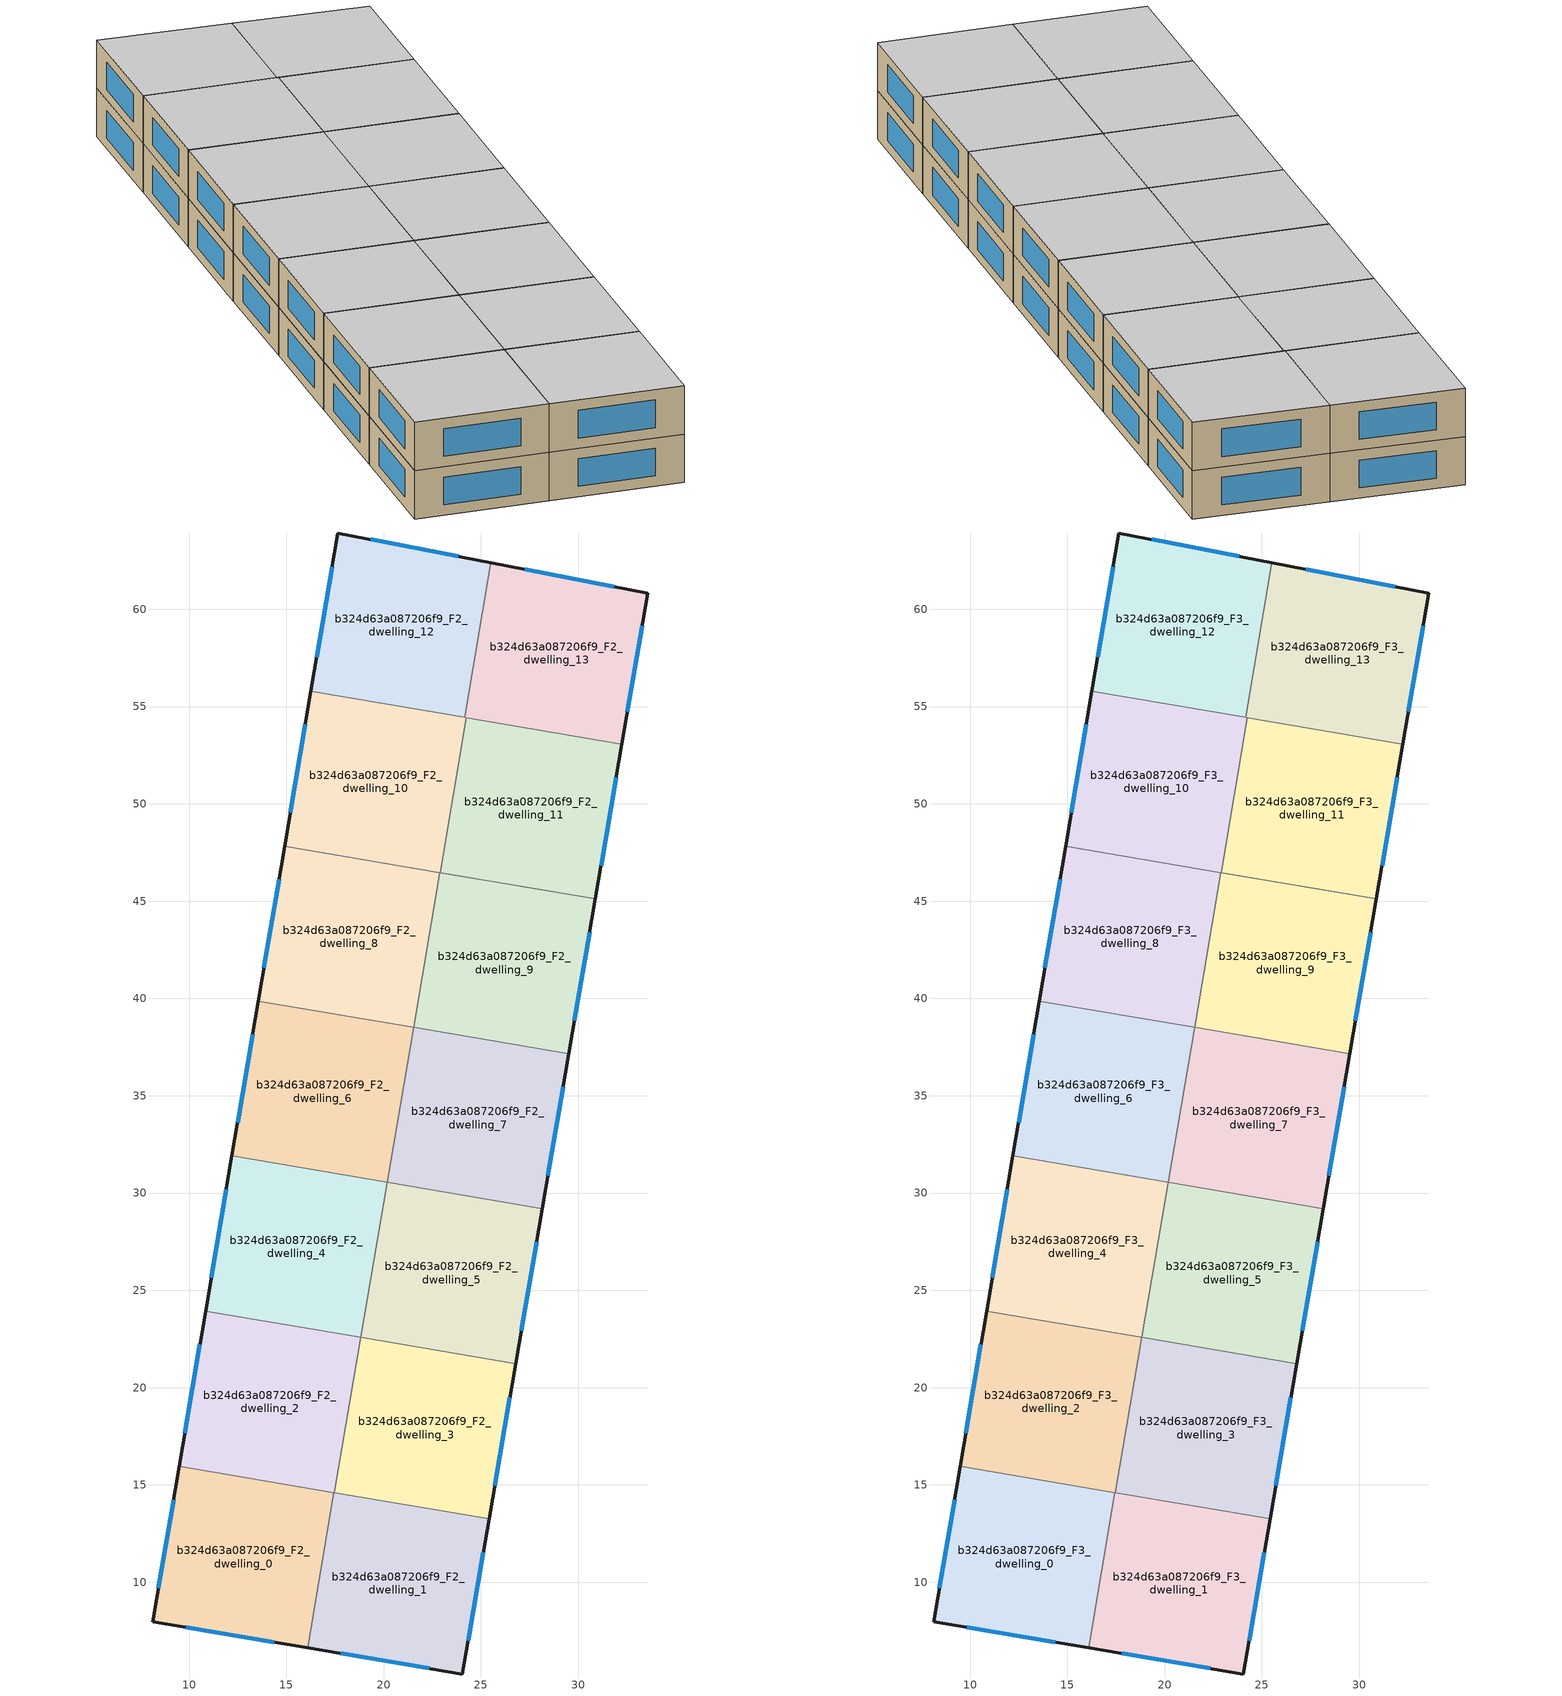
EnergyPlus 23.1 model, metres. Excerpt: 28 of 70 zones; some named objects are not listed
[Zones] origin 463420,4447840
b324d63a087206f9_F2_dwelling_0
 floor to b324d63a087206f9_F1_dwelling_0 (EU_floor_Construction): 17.45,14.61 16.09,6.62 8.14,7.97 9.49,15.96 z6
 wall outside (EU_wall_Construction): 9.49,15.96 8.14,7.97 16.09,6.62 z6:9
 wall to b324d63a087206f9_F2_dwelling_1 (EU_wall_Construction): 16.09,6.62 17.45,14.61 z6:9
 wall to b324d63a087206f9_F2_dwelling_2 (EU_wall_Construction): 17.45,14.61 9.49,15.96 z6:9
 window (EU_Window_Construction): 9.84,7.68 14.39,6.91 / 9.2,14.25 8.43,9.68 z6.64:8.36
b324d63a087206f9_F2_dwelling_1
 floor to b324d63a087206f9_F1_dwelling_1 (EU_floor_Construction): 25.42,13.25 24.05,5.28 16.09,6.62 17.45,14.61 z6
 wall outside (EU_wall_Construction): 16.09,6.62 24.05,5.28 25.42,13.25 z6:9
 wall to b324d63a087206f9_F2_dwelling_3 (EU_wall_Construction): 25.42,13.25 17.46,14.6 z6:9
 wall to b324d63a087206f9_F2_dwelling_2 (EU_wall_Construction): 17.46,14.6 17.45,14.61 z6:9
 window (EU_Window_Construction): 17.8,6.34 22.35,5.57 / 24.34,6.99 25.12,11.54 z6.64:8.36
b324d63a087206f9_F2_dwelling_10
 floor to b324d63a087206f9_F1_dwelling_10 (EU_floor_Construction): 24.25,54.42 22.9,46.47 14.91,47.83 16.27,55.78 z6
 wall outside (EU_wall_Construction): 16.27,55.78 14.91,47.83 z6:9
 wall to b324d63a087206f9_F2_dwelling_11 (EU_wall_Construction): 30.88,45.11 22.9,46.47 24.25,54.42 z6:9
 wall to b324d63a087206f9_F2_dwelling_12 (EU_wall_Construction): 24.16,54.44 16.27,55.78 z6:9
 wall to b324d63a087206f9_F2_dwelling_9 (EU_wall_Construction): 22.9,46.47 30.88,45.11 z6:9
 wall to b324d63a087206f9_F2_dwelling_8 (EU_wall_Construction): 14.91,47.83 22.89,46.47 z6:9
 wall to b324d63a087206f9_F2_dwelling_13 (EU_wall_Construction): 24.25,54.42 24.16,54.44 z6:9
 window (EU_Window_Construction): 15.98,54.08 15.2,49.53 z6.64:8.36
b324d63a087206f9_F2_dwelling_11
 floor to b324d63a087206f9_F1_dwelling_11 (EU_floor_Construction): 32.24,53.07 30.88,45.11 22.9,46.47 24.25,54.42 z6
 wall outside (EU_wall_Construction): 30.88,45.11 32.24,53.07 z6:9
 wall to b324d63a087206f9_F2_dwelling_13 (EU_wall_Construction): 32.24,53.07 24.25,54.42 z6:9
 window (EU_Window_Construction): 31.17,46.82 31.95,51.36 z6.64:8.36
b324d63a087206f9_F2_dwelling_12
 floor to b324d63a087206f9_F1_dwelling_12 (EU_floor_Construction): 25.52,62.39 24.16,54.44 16.27,55.78 17.65,63.92 z6
 wall outside (EU_wall_Construction): 25.52,62.39 17.65,63.92 16.27,55.78 z6:9
 wall to b324d63a087206f9_F2_dwelling_13 (EU_wall_Construction): 24.16,54.44 25.52,62.39 z6:9
 window (EU_Window_Construction): 17.35,62.18 16.56,57.52 / 23.83,62.72 19.34,63.59 z6.64:8.36
b324d63a087206f9_F2_dwelling_13
 floor to b324d63a087206f9_F1_dwelling_13 (EU_floor_Construction): 33.57,60.82 32.24,53.07 24.16,54.44 25.52,62.39 z6
 wall outside (EU_wall_Construction): 32.24,53.07 33.57,60.82 25.52,62.39 z6:9
 window (EU_Window_Construction): 31.85,61.16 27.24,62.05 / 32.53,54.73 33.29,59.16 z6.64:8.36
b324d63a087206f9_F2_dwelling_2
 floor to b324d63a087206f9_F1_dwelling_2 (EU_floor_Construction): 18.82,22.58 17.46,14.6 9.49,15.96 10.85,23.93 z6
 wall outside (EU_wall_Construction): 10.85,23.93 9.49,15.96 z6:9
 wall to b324d63a087206f9_F2_dwelling_3 (EU_wall_Construction): 17.46,14.6 18.82,22.58 z6:9
 wall to b324d63a087206f9_F2_dwelling_4 (EU_wall_Construction): 18.82,22.58 10.85,23.93 z6:9
 window (EU_Window_Construction): 10.56,22.23 9.78,17.67 z6.64:8.36
b324d63a087206f9_F2_dwelling_3
 floor to b324d63a087206f9_F1_dwelling_3 (EU_floor_Construction): 26.78,21.22 25.42,13.25 17.46,14.6 18.82,22.58 z6
 wall outside (EU_wall_Construction): 25.42,13.25 26.78,21.22 z6:9
 wall to b324d63a087206f9_F2_dwelling_5 (EU_wall_Construction): 26.78,21.22 18.82,22.58 z6:9
 window (EU_Window_Construction): 25.71,14.96 26.49,19.52 z6.64:8.36
b324d63a087206f9_F2_dwelling_4
 floor to b324d63a087206f9_F1_dwelling_4 (EU_floor_Construction): 20.18,30.55 18.82,22.58 10.85,23.93 12.21,31.9 z6
 wall outside (EU_wall_Construction): 12.21,31.9 10.85,23.93 z6:9
 wall to b324d63a087206f9_F2_dwelling_5 (EU_wall_Construction): 18.82,22.58 20.18,30.55 z6:9
 wall to b324d63a087206f9_F2_dwelling_6 (EU_wall_Construction): 20.18,30.55 12.21,31.9 z6:9
 window (EU_Window_Construction): 11.92,30.2 11.14,25.64 z6.64:8.36
b324d63a087206f9_F2_dwelling_5
 floor to b324d63a087206f9_F1_dwelling_5 (EU_floor_Construction): 28.15,29.19 26.78,21.22 18.82,22.58 20.18,30.55 z6
 wall outside (EU_wall_Construction): 26.78,21.22 28.15,29.19 z6:9
 wall to b324d63a087206f9_F2_dwelling_7 (EU_wall_Construction): 28.15,29.19 20.18,30.55 z6:9
 window (EU_Window_Construction): 27.08,22.93 27.86,27.49 z6.64:8.36
b324d63a087206f9_F2_dwelling_6
 floor to b324d63a087206f9_F1_dwelling_6 (EU_floor_Construction): 21.54,38.51 20.18,30.55 12.21,31.9 13.56,39.87 z6
 wall outside (EU_wall_Construction): 13.56,39.87 12.21,31.9 z6:9
 wall to b324d63a087206f9_F2_dwelling_7 (EU_wall_Construction): 20.18,30.55 21.54,38.51 z6:9
 wall to b324d63a087206f9_F2_dwelling_8 (EU_wall_Construction): 21.54,38.51 13.56,39.87 z6:9
 window (EU_Window_Construction): 13.27,38.16 12.5,33.61 z6.64:8.36
b324d63a087206f9_F2_dwelling_7
 floor to b324d63a087206f9_F1_dwelling_7 (EU_floor_Construction): 29.52,37.16 28.15,29.19 20.18,30.55 21.54,38.51 z6
 wall outside (EU_wall_Construction): 28.15,29.19 29.52,37.16 z6:9
 wall to b324d63a087206f9_F2_dwelling_9 (EU_wall_Construction): 29.52,37.16 21.54,38.51 z6:9
 window (EU_Window_Construction): 28.44,30.9 29.22,35.45 z6.64:8.36
b324d63a087206f9_F2_dwelling_8
 floor to b324d63a087206f9_F1_dwelling_8 (EU_floor_Construction): 22.9,46.47 21.54,38.51 13.56,39.87 14.91,47.83 z6
 wall outside (EU_wall_Construction): 14.91,47.83 13.56,39.87 z6:9
 wall to b324d63a087206f9_F2_dwelling_9 (EU_wall_Construction): 21.54,38.51 22.9,46.47 z6:9
 window (EU_Window_Construction): 14.62,46.12 13.85,41.57 z6.64:8.36
b324d63a087206f9_F2_dwelling_9
 floor to b324d63a087206f9_F1_dwelling_9 (EU_floor_Construction): 30.88,45.11 29.52,37.16 21.54,38.51 22.9,46.47 z6
 wall outside (EU_wall_Construction): 29.52,37.16 30.88,45.11 z6:9
 window (EU_Window_Construction): 29.81,38.86 30.59,43.41 z6.64:8.36
b324d63a087206f9_F3_dwelling_0
 floor to b324d63a087206f9_F2_dwelling_0 (EU_floor_Construction): 17.45,14.61 16.09,6.62 8.14,7.97 9.49,15.96 z9
 wall outside (EU_wall_Construction): 9.49,15.96 8.14,7.97 16.09,6.62 z9:12
 wall to b324d63a087206f9_F3_dwelling_1 (EU_wall_Construction): 16.09,6.62 17.45,14.61 z9:12
 wall to b324d63a087206f9_F3_dwelling_2 (EU_wall_Construction): 17.45,14.61 9.49,15.96 z9:12
 window (EU_Window_Construction): 9.84,7.68 14.39,6.91 / 9.2,14.25 8.43,9.68 z9.64:11.36
 ceiling to b324d63a087206f9_F4_dwelling_0 (EU_floor_Construction): 16.09,6.62 17.45,14.61 9.49,15.96 8.14,7.97 z12
b324d63a087206f9_F3_dwelling_1
 floor to b324d63a087206f9_F2_dwelling_1 (EU_floor_Construction): 25.42,13.25 24.05,5.28 16.09,6.62 17.45,14.61 z9
 wall outside (EU_wall_Construction): 16.09,6.62 24.05,5.28 25.42,13.25 z9:12
 wall to b324d63a087206f9_F3_dwelling_3 (EU_wall_Construction): 25.42,13.25 17.46,14.6 z9:12
 wall to b324d63a087206f9_F3_dwelling_2 (EU_wall_Construction): 17.46,14.6 17.45,14.61 z9:12
 window (EU_Window_Construction): 17.8,6.34 22.35,5.57 / 24.34,6.99 25.12,11.54 z9.64:11.36
 ceiling to b324d63a087206f9_F4_dwelling_1 (EU_floor_Construction): 24.05,5.28 25.42,13.25 17.45,14.61 16.09,6.62 z12
b324d63a087206f9_F3_dwelling_10
 floor to b324d63a087206f9_F2_dwelling_10 (EU_floor_Construction): 24.25,54.42 22.9,46.47 14.91,47.83 16.27,55.78 z9
 wall outside (EU_wall_Construction): 16.27,55.78 14.91,47.83 z9:12
 wall to b324d63a087206f9_F3_dwelling_11 (EU_wall_Construction): 30.88,45.11 22.9,46.47 24.25,54.42 z9:12
 wall to b324d63a087206f9_F3_dwelling_12 (EU_wall_Construction): 24.16,54.44 16.27,55.78 z9:12
 wall to b324d63a087206f9_F3_dwelling_9 (EU_wall_Construction): 22.9,46.47 30.88,45.11 z9:12
 wall to b324d63a087206f9_F3_dwelling_8 (EU_wall_Construction): 14.91,47.83 22.89,46.47 z9:12
 wall to b324d63a087206f9_F3_dwelling_13 (EU_wall_Construction): 24.25,54.42 24.16,54.44 z9:12
 window (EU_Window_Construction): 15.98,54.08 15.2,49.53 z9.64:11.36
 ceiling to b324d63a087206f9_F4_dwelling_10 (EU_floor_Construction): 22.9,46.47 24.25,54.42 16.27,55.78 14.91,47.83 z12
b324d63a087206f9_F3_dwelling_11
 floor to b324d63a087206f9_F2_dwelling_11 (EU_floor_Construction): 32.24,53.07 30.88,45.11 22.9,46.47 24.25,54.42 z9
 wall outside (EU_wall_Construction): 30.88,45.11 32.24,53.07 z9:12
 wall to b324d63a087206f9_F3_dwelling_13 (EU_wall_Construction): 32.24,53.07 24.25,54.42 z9:12
 window (EU_Window_Construction): 31.17,46.82 31.95,51.36 z9.64:11.36
 ceiling to b324d63a087206f9_F4_dwelling_11 (EU_floor_Construction): 30.88,45.11 32.24,53.07 24.25,54.42 22.9,46.47 z12
b324d63a087206f9_F3_dwelling_12
 floor to b324d63a087206f9_F2_dwelling_12 (EU_floor_Construction): 25.52,62.39 24.16,54.44 16.27,55.78 17.65,63.92 z9
 wall outside (EU_wall_Construction): 25.52,62.39 17.65,63.92 16.27,55.78 z9:12
 wall to b324d63a087206f9_F3_dwelling_13 (EU_wall_Construction): 24.16,54.44 25.52,62.39 z9:12
 window (EU_Window_Construction): 17.35,62.18 16.56,57.52 / 23.83,62.72 19.34,63.59 z9.64:11.36
 ceiling to b324d63a087206f9_F4_dwelling_12 (EU_floor_Construction): 24.16,54.44 25.52,62.39 17.65,63.92 16.27,55.78 z12
b324d63a087206f9_F3_dwelling_13
 floor to b324d63a087206f9_F2_dwelling_13 (EU_floor_Construction): 33.57,60.82 32.24,53.07 24.16,54.44 25.52,62.39 z9
 wall outside (EU_wall_Construction): 32.24,53.07 33.57,60.82 25.52,62.39 z9:12
 window (EU_Window_Construction): 31.85,61.16 27.24,62.05 / 32.53,54.73 33.29,59.16 z9.64:11.36
 ceiling to b324d63a087206f9_F4_dwelling_13 (EU_floor_Construction): 32.24,53.07 33.57,60.82 25.52,62.39 24.16,54.44 z12
b324d63a087206f9_F3_dwelling_2
 floor to b324d63a087206f9_F2_dwelling_2 (EU_floor_Construction): 18.82,22.58 17.46,14.6 9.49,15.96 10.85,23.93 z9
 wall outside (EU_wall_Construction): 10.85,23.93 9.49,15.96 z9:12
 wall to b324d63a087206f9_F3_dwelling_3 (EU_wall_Construction): 17.46,14.6 18.82,22.58 z9:12
 wall to b324d63a087206f9_F3_dwelling_4 (EU_wall_Construction): 18.82,22.58 10.85,23.93 z9:12
 window (EU_Window_Construction): 10.56,22.23 9.78,17.67 z9.64:11.36
 ceiling to b324d63a087206f9_F4_dwelling_2 (EU_floor_Construction): 17.46,14.6 18.82,22.58 10.85,23.93 9.49,15.96 z12
b324d63a087206f9_F3_dwelling_3
 floor to b324d63a087206f9_F2_dwelling_3 (EU_floor_Construction): 26.78,21.22 25.42,13.25 17.46,14.6 18.82,22.58 z9
 wall outside (EU_wall_Construction): 25.42,13.25 26.78,21.22 z9:12
 wall to b324d63a087206f9_F3_dwelling_5 (EU_wall_Construction): 26.78,21.22 18.82,22.58 z9:12
 window (EU_Window_Construction): 25.71,14.96 26.49,19.52 z9.64:11.36
 ceiling to b324d63a087206f9_F4_dwelling_3 (EU_floor_Construction): 25.42,13.25 26.78,21.22 18.82,22.58 17.46,14.6 z12
b324d63a087206f9_F3_dwelling_4
 floor to b324d63a087206f9_F2_dwelling_4 (EU_floor_Construction): 20.18,30.55 18.82,22.58 10.85,23.93 12.21,31.9 z9
 wall outside (EU_wall_Construction): 12.21,31.9 10.85,23.93 z9:12
 wall to b324d63a087206f9_F3_dwelling_5 (EU_wall_Construction): 18.82,22.58 20.18,30.55 z9:12
 wall to b324d63a087206f9_F3_dwelling_6 (EU_wall_Construction): 20.18,30.55 12.21,31.9 z9:12
 window (EU_Window_Construction): 11.92,30.2 11.14,25.64 z9.64:11.36
 ceiling to b324d63a087206f9_F4_dwelling_4 (EU_floor_Construction): 18.82,22.58 20.18,30.55 12.21,31.9 10.85,23.93 z12
b324d63a087206f9_F3_dwelling_5
 floor to b324d63a087206f9_F2_dwelling_5 (EU_floor_Construction): 28.15,29.19 26.78,21.22 18.82,22.58 20.18,30.55 z9
 wall outside (EU_wall_Construction): 26.78,21.22 28.15,29.19 z9:12
 wall to b324d63a087206f9_F3_dwelling_7 (EU_wall_Construction): 28.15,29.19 20.18,30.55 z9:12
 window (EU_Window_Construction): 27.08,22.93 27.86,27.49 z9.64:11.36
 ceiling to b324d63a087206f9_F4_dwelling_5 (EU_floor_Construction): 26.78,21.22 28.15,29.19 20.18,30.55 18.82,22.58 z12
b324d63a087206f9_F3_dwelling_6
 floor to b324d63a087206f9_F2_dwelling_6 (EU_floor_Construction): 21.54,38.51 20.18,30.55 12.21,31.9 13.56,39.87 z9
 wall outside (EU_wall_Construction): 13.56,39.87 12.21,31.9 z9:12
 wall to b324d63a087206f9_F3_dwelling_7 (EU_wall_Construction): 20.18,30.55 21.54,38.51 z9:12
 wall to b324d63a087206f9_F3_dwelling_8 (EU_wall_Construction): 21.54,38.51 13.56,39.87 z9:12
 window (EU_Window_Construction): 13.27,38.16 12.5,33.61 z9.64:11.36
 ceiling to b324d63a087206f9_F4_dwelling_6 (EU_floor_Construction): 20.18,30.55 21.54,38.51 13.56,39.87 12.21,31.9 z12
b324d63a087206f9_F3_dwelling_7
 floor to b324d63a087206f9_F2_dwelling_7 (EU_floor_Construction): 29.52,37.16 28.15,29.19 20.18,30.55 21.54,38.51 z9
 wall outside (EU_wall_Construction): 28.15,29.19 29.52,37.16 z9:12
 wall to b324d63a087206f9_F3_dwelling_9 (EU_wall_Construction): 29.52,37.16 21.54,38.51 z9:12
 window (EU_Window_Construction): 28.44,30.9 29.22,35.45 z9.64:11.36
 ceiling to b324d63a087206f9_F4_dwelling_7 (EU_floor_Construction): 28.15,29.19 29.52,37.16 21.54,38.51 20.18,30.55 z12
b324d63a087206f9_F3_dwelling_8
 floor to b324d63a087206f9_F2_dwelling_8 (EU_floor_Construction): 22.9,46.47 21.54,38.51 13.56,39.87 14.91,47.83 z9
 wall outside (EU_wall_Construction): 14.91,47.83 13.56,39.87 z9:12
 wall to b324d63a087206f9_F3_dwelling_9 (EU_wall_Construction): 21.54,38.51 22.9,46.47 z9:12
 window (EU_Window_Construction): 14.62,46.12 13.85,41.57 z9.64:11.36
 ceiling to b324d63a087206f9_F4_dwelling_8 (EU_floor_Construction): 21.54,38.51 22.9,46.47 14.91,47.83 13.56,39.87 z12
b324d63a087206f9_F3_dwelling_9
 floor to b324d63a087206f9_F2_dwelling_9 (EU_floor_Construction): 30.88,45.11 29.52,37.16 21.54,38.51 22.9,46.47 z9
 wall outside (EU_wall_Construction): 29.52,37.16 30.88,45.11 z9:12
 window (EU_Window_Construction): 29.81,38.86 30.59,43.41 z9.64:11.36
 ceiling to b324d63a087206f9_F4_dwelling_9 (EU_floor_Construction): 29.52,37.16 30.88,45.11 22.9,46.47 21.54,38.51 z12
[Building]
EU S2 Campaign: North Axis=0; Terrain=City; Solar Distribution=FullExterior
[Site:Location]
Yerevan-Zvartnots.Intl.AP: Latitude=40.15; Longitude=44.383; Time Zone=4; Elevation=854
[SizingPeriod:WeatherFileDays]
AnnualSizingPeriod: Begin Month=1; Begin Day of Month=1; End Month=12; End Day of Month=31; Day of Week for Start Day=Monday; Use Weather File Daylight Saving Period=No; Use Weather File Rain and Snow Indicators=No
[MATERIAL]
EU_InternalMass_Material: Roughness=MediumRough; Thickness=0.1; Conductivity=1; Density=1800; Specific Heat=900; Thermal Absorptance=0.9; Solar Absorptance=0.7; Visible Absorptance=0.7
[MATERIAL:NOMASS] Roughness=MediumRough; Thermal Absorptance=0.9; Solar Absorptance=0.7; Visible Absorptance=0.7
Name | Thermal Resistance
EU_wall_NoMass | 1.05043
EU_floor_NoMass | 0.478065
[WINDOWMATERIAL:SIMPLEGLAZINGSYSTEM]
EU_Window_SimpleGlazing: UFactor=2.5566; Solar Heat Gain Coefficient=0.75; Visible Transmittance=0.75
[CONSTRUCTION]
EU_wall_Construction: EU_wall_NoMass
EU_floor_Construction: EU_floor_NoMass
EU_Window_Construction: EU_Window_SimpleGlazing
EU_InternalMass_Construction: EU_InternalMass_Material
[ZONE] Type=1; Multiplier=1; Ceiling Height=autocalculate; Floor Area=autocalculate; Part of Total Floor Area=Yes
Name | Volume
b324d63a087206f9_F2_dwelling_0; b324d63a087206f9_F3_dwelling_0 | 196.064
b324d63a087206f9_F2_dwelling_1; b324d63a087206f9_F3_dwelling_1 | 196.085
b324d63a087206f9_F2_dwelling_10; b324d63a087206f9_F3_dwelling_10 | 196.087
b324d63a087206f9_F2_dwelling_11; b324d63a087206f9_F3_dwelling_11; b324d63a087206f9_F2_dwelling_6; b324d63a087206f9_F3_dwelling_6 | 196.074
b324d63a087206f9_F2_dwelling_12; b324d63a087206f9_F3_dwelling_12 | 196.078
b324d63a087206f9_F2_dwelling_13; b324d63a087206f9_F3_dwelling_13 | 196.05
b324d63a087206f9_F2_dwelling_2; b324d63a087206f9_F3_dwelling_2 | 196.065
b324d63a087206f9_F2_dwelling_3; b324d63a087206f9_F3_dwelling_3 | 196.033
b324d63a087206f9_F2_dwelling_4; b324d63a087206f9_F3_dwelling_4 | 196.051
b324d63a087206f9_F2_dwelling_5; b324d63a087206f9_F3_dwelling_5 | 196.062
b324d63a087206f9_F2_dwelling_7; b324d63a087206f9_F3_dwelling_7 | 196.071
b324d63a087206f9_F2_dwelling_8; b324d63a087206f9_F3_dwelling_8 | 196.075
b324d63a087206f9_F2_dwelling_9; b324d63a087206f9_F3_dwelling_9 | 196.047
[INTERNALMASS] Construction=EU_InternalMass_Construction
Name | Zone or ZoneList | Surface Area
b324d63a087206f9_F2_dwelling_0_EU_InternalMass | b324d63a087206f9_F2_dwelling_0 | 65.3526
b324d63a087206f9_F2_dwelling_1_EU_InternalMass | b324d63a087206f9_F2_dwelling_1 | 65.3606
b324d63a087206f9_F2_dwelling_2_EU_InternalMass | b324d63a087206f9_F2_dwelling_2 | 65.3573
b324d63a087206f9_F2_dwelling_3_EU_InternalMass | b324d63a087206f9_F2_dwelling_3 | 65.3461
b324d63a087206f9_F2_dwelling_4_EU_InternalMass | b324d63a087206f9_F2_dwelling_4 | 65.3533
b324d63a087206f9_F2_dwelling_5_EU_InternalMass | b324d63a087206f9_F2_dwelling_5 | 65.3551
b324d63a087206f9_F2_dwelling_6_EU_InternalMass | b324d63a087206f9_F2_dwelling_6 | 65.3613
b324d63a087206f9_F2_dwelling_7_EU_InternalMass | b324d63a087206f9_F2_dwelling_7 | 65.3547
b324d63a087206f9_F2_dwelling_8_EU_InternalMass | b324d63a087206f9_F2_dwelling_8 | 65.3569
b324d63a087206f9_F2_dwelling_9_EU_InternalMass | b324d63a087206f9_F2_dwelling_9 | 65.348
b324d63a087206f9_F2_dwelling_10_EU_InternalMass | b324d63a087206f9_F2_dwelling_10 | 65.3628
b324d63a087206f9_F2_dwelling_11_EU_InternalMass | b324d63a087206f9_F2_dwelling_11 | 65.3579
b324d63a087206f9_F2_dwelling_12_EU_InternalMass | b324d63a087206f9_F2_dwelling_12 | 65.3589
b324d63a087206f9_F2_dwelling_13_EU_InternalMass | b324d63a087206f9_F2_dwelling_13 | 65.3495
b324d63a087206f9_F3_dwelling_0_EU_InternalMass | b324d63a087206f9_F3_dwelling_0 | 65.3526
b324d63a087206f9_F3_dwelling_1_EU_InternalMass | b324d63a087206f9_F3_dwelling_1 | 65.3606
b324d63a087206f9_F3_dwelling_2_EU_InternalMass | b324d63a087206f9_F3_dwelling_2 | 65.3573
b324d63a087206f9_F3_dwelling_3_EU_InternalMass | b324d63a087206f9_F3_dwelling_3 | 65.3461
b324d63a087206f9_F3_dwelling_4_EU_InternalMass | b324d63a087206f9_F3_dwelling_4 | 65.3533
b324d63a087206f9_F3_dwelling_5_EU_InternalMass | b324d63a087206f9_F3_dwelling_5 | 65.3551
b324d63a087206f9_F3_dwelling_6_EU_InternalMass | b324d63a087206f9_F3_dwelling_6 | 65.3613
b324d63a087206f9_F3_dwelling_7_EU_InternalMass | b324d63a087206f9_F3_dwelling_7 | 65.3547
b324d63a087206f9_F3_dwelling_8_EU_InternalMass | b324d63a087206f9_F3_dwelling_8 | 65.3569
b324d63a087206f9_F3_dwelling_9_EU_InternalMass | b324d63a087206f9_F3_dwelling_9 | 65.348
b324d63a087206f9_F3_dwelling_10_EU_InternalMass | b324d63a087206f9_F3_dwelling_10 | 65.3628
b324d63a087206f9_F3_dwelling_11_EU_InternalMass | b324d63a087206f9_F3_dwelling_11 | 65.3579
b324d63a087206f9_F3_dwelling_12_EU_InternalMass | b324d63a087206f9_F3_dwelling_12 | 65.3589
b324d63a087206f9_F3_dwelling_13_EU_InternalMass | b324d63a087206f9_F3_dwelling_13 | 65.3495
[OTHEREQUIPMENT] Fuel Type=Electricity; Design Level Calculation Method=Watts/Area; Power per Zone Floor Area=1; Fraction Latent=0; Fraction Radiant=0; Fraction Lost=0; Carbon Dioxide Generation Rate=0; EndUse Subcategory=EU_Step8_InternalGains
Name | Zone or ZoneList or Space or SpaceList | Schedule
EU_Step8_InternalGain_b324d63a087206f9_F2_dwelling_0_f000 | b324d63a087206f9_F2_dwelling_0 | EU_Step8_GainSchedule_b324d63a087206f9_F2_dwelling_0_f000
EU_Step8_InternalGain_b324d63a087206f9_F2_dwelling_1_f000 | b324d63a087206f9_F2_dwelling_1 | EU_Step8_GainSchedule_b324d63a087206f9_F2_dwelling_1_f000
EU_Step8_InternalGain_b324d63a087206f9_F2_dwelling_2_f000 | b324d63a087206f9_F2_dwelling_2 | EU_Step8_GainSchedule_b324d63a087206f9_F2_dwelling_2_f000
EU_Step8_InternalGain_b324d63a087206f9_F2_dwelling_3_f000 | b324d63a087206f9_F2_dwelling_3 | EU_Step8_GainSchedule_b324d63a087206f9_F2_dwelling_3_f000
EU_Step8_InternalGain_b324d63a087206f9_F2_dwelling_4_f000 | b324d63a087206f9_F2_dwelling_4 | EU_Step8_GainSchedule_b324d63a087206f9_F2_dwelling_4_f000
EU_Step8_InternalGain_b324d63a087206f9_F2_dwelling_5_f000 | b324d63a087206f9_F2_dwelling_5 | EU_Step8_GainSchedule_b324d63a087206f9_F2_dwelling_5_f000
EU_Step8_InternalGain_b324d63a087206f9_F2_dwelling_6_f000 | b324d63a087206f9_F2_dwelling_6 | EU_Step8_GainSchedule_b324d63a087206f9_F2_dwelling_6_f000
EU_Step8_InternalGain_b324d63a087206f9_F2_dwelling_7_f000 | b324d63a087206f9_F2_dwelling_7 | EU_Step8_GainSchedule_b324d63a087206f9_F2_dwelling_7_f000
EU_Step8_InternalGain_b324d63a087206f9_F2_dwelling_8_f000 | b324d63a087206f9_F2_dwelling_8 | EU_Step8_GainSchedule_b324d63a087206f9_F2_dwelling_8_f000
EU_Step8_InternalGain_b324d63a087206f9_F2_dwelling_9_f000 | b324d63a087206f9_F2_dwelling_9 | EU_Step8_GainSchedule_b324d63a087206f9_F2_dwelling_9_f000
EU_Step8_InternalGain_b324d63a087206f9_F2_dwelling_10_f000 | b324d63a087206f9_F2_dwelling_10 | EU_Step8_GainSchedule_b324d63a087206f9_F2_dwelling_10_f000
EU_Step8_InternalGain_b324d63a087206f9_F2_dwelling_11_f000 | b324d63a087206f9_F2_dwelling_11 | EU_Step8_GainSchedule_b324d63a087206f9_F2_dwelling_11_f000
EU_Step8_InternalGain_b324d63a087206f9_F2_dwelling_12_f000 | b324d63a087206f9_F2_dwelling_12 | EU_Step8_GainSchedule_b324d63a087206f9_F2_dwelling_12_f000
EU_Step8_InternalGain_b324d63a087206f9_F2_dwelling_13_f000 | b324d63a087206f9_F2_dwelling_13 | EU_Step8_GainSchedule_b324d63a087206f9_F2_dwelling_13_f000
EU_Step8_InternalGain_b324d63a087206f9_F3_dwelling_0_f000 | b324d63a087206f9_F3_dwelling_0 | EU_Step8_GainSchedule_b324d63a087206f9_F3_dwelling_0_f000
EU_Step8_InternalGain_b324d63a087206f9_F3_dwelling_1_f000 | b324d63a087206f9_F3_dwelling_1 | EU_Step8_GainSchedule_b324d63a087206f9_F3_dwelling_1_f000
EU_Step8_InternalGain_b324d63a087206f9_F3_dwelling_2_f000 | b324d63a087206f9_F3_dwelling_2 | EU_Step8_GainSchedule_b324d63a087206f9_F3_dwelling_2_f000
EU_Step8_InternalGain_b324d63a087206f9_F3_dwelling_3_f000 | b324d63a087206f9_F3_dwelling_3 | EU_Step8_GainSchedule_b324d63a087206f9_F3_dwelling_3_f000
EU_Step8_InternalGain_b324d63a087206f9_F3_dwelling_4_f000 | b324d63a087206f9_F3_dwelling_4 | EU_Step8_GainSchedule_b324d63a087206f9_F3_dwelling_4_f000
EU_Step8_InternalGain_b324d63a087206f9_F3_dwelling_5_f000 | b324d63a087206f9_F3_dwelling_5 | EU_Step8_GainSchedule_b324d63a087206f9_F3_dwelling_5_f000
EU_Step8_InternalGain_b324d63a087206f9_F3_dwelling_6_f000 | b324d63a087206f9_F3_dwelling_6 | EU_Step8_GainSchedule_b324d63a087206f9_F3_dwelling_6_f000
EU_Step8_InternalGain_b324d63a087206f9_F3_dwelling_7_f000 | b324d63a087206f9_F3_dwelling_7 | EU_Step8_GainSchedule_b324d63a087206f9_F3_dwelling_7_f000
EU_Step8_InternalGain_b324d63a087206f9_F3_dwelling_8_f000 | b324d63a087206f9_F3_dwelling_8 | EU_Step8_GainSchedule_b324d63a087206f9_F3_dwelling_8_f000
EU_Step8_InternalGain_b324d63a087206f9_F3_dwelling_9_f000 | b324d63a087206f9_F3_dwelling_9 | EU_Step8_GainSchedule_b324d63a087206f9_F3_dwelling_9_f000
EU_Step8_InternalGain_b324d63a087206f9_F3_dwelling_10_f000 | b324d63a087206f9_F3_dwelling_10 | EU_Step8_GainSchedule_b324d63a087206f9_F3_dwelling_10_f000
EU_Step8_InternalGain_b324d63a087206f9_F3_dwelling_11_f000 | b324d63a087206f9_F3_dwelling_11 | EU_Step8_GainSchedule_b324d63a087206f9_F3_dwelling_11_f000
EU_Step8_InternalGain_b324d63a087206f9_F3_dwelling_12_f000 | b324d63a087206f9_F3_dwelling_12 | EU_Step8_GainSchedule_b324d63a087206f9_F3_dwelling_12_f000
EU_Step8_InternalGain_b324d63a087206f9_F3_dwelling_13_f000 | b324d63a087206f9_F3_dwelling_13 | EU_Step8_GainSchedule_b324d63a087206f9_F3_dwelling_13_f000
[ZONEVENTILATION:DESIGNFLOWRATE] Schedule=EU_AlwaysOn; Design Flow Rate Calculation Method=AirChanges/Hour; Air Changes per Hour=0.557805; Ventilation Type=Natural; Fan Pressure Rise=0; Fan Total Efficiency=1; Constant Term Coefficient=1; Temperature Term Coefficient=0; Velocity Term Coefficient=0; Velocity Squared Term Coefficient=0; Minimum Indoor Temperature=-100; Maximum Indoor Temperature=100; Delta Temperature=-100; Minimum Outdoor Temperature=-100; Maximum Outdoor Temperature=100; Maximum Wind Speed=40
Name | Zone or ZoneList or Space or SpaceList
EU_ConstantAir_b324d63a087206f9_F2_dwelling_0 | b324d63a087206f9_F2_dwelling_0
EU_ConstantAir_b324d63a087206f9_F2_dwelling_1 | b324d63a087206f9_F2_dwelling_1
EU_ConstantAir_b324d63a087206f9_F2_dwelling_2 | b324d63a087206f9_F2_dwelling_2
EU_ConstantAir_b324d63a087206f9_F2_dwelling_3 | b324d63a087206f9_F2_dwelling_3
EU_ConstantAir_b324d63a087206f9_F2_dwelling_4 | b324d63a087206f9_F2_dwelling_4
EU_ConstantAir_b324d63a087206f9_F2_dwelling_5 | b324d63a087206f9_F2_dwelling_5
EU_ConstantAir_b324d63a087206f9_F2_dwelling_6 | b324d63a087206f9_F2_dwelling_6
EU_ConstantAir_b324d63a087206f9_F2_dwelling_7 | b324d63a087206f9_F2_dwelling_7
EU_ConstantAir_b324d63a087206f9_F2_dwelling_8 | b324d63a087206f9_F2_dwelling_8
EU_ConstantAir_b324d63a087206f9_F2_dwelling_9 | b324d63a087206f9_F2_dwelling_9
EU_ConstantAir_b324d63a087206f9_F2_dwelling_10 | b324d63a087206f9_F2_dwelling_10
EU_ConstantAir_b324d63a087206f9_F2_dwelling_11 | b324d63a087206f9_F2_dwelling_11
EU_ConstantAir_b324d63a087206f9_F2_dwelling_12 | b324d63a087206f9_F2_dwelling_12
EU_ConstantAir_b324d63a087206f9_F2_dwelling_13 | b324d63a087206f9_F2_dwelling_13
EU_ConstantAir_b324d63a087206f9_F3_dwelling_0 | b324d63a087206f9_F3_dwelling_0
EU_ConstantAir_b324d63a087206f9_F3_dwelling_1 | b324d63a087206f9_F3_dwelling_1
EU_ConstantAir_b324d63a087206f9_F3_dwelling_2 | b324d63a087206f9_F3_dwelling_2
EU_ConstantAir_b324d63a087206f9_F3_dwelling_3 | b324d63a087206f9_F3_dwelling_3
EU_ConstantAir_b324d63a087206f9_F3_dwelling_4 | b324d63a087206f9_F3_dwelling_4
EU_ConstantAir_b324d63a087206f9_F3_dwelling_5 | b324d63a087206f9_F3_dwelling_5
EU_ConstantAir_b324d63a087206f9_F3_dwelling_6 | b324d63a087206f9_F3_dwelling_6
EU_ConstantAir_b324d63a087206f9_F3_dwelling_7 | b324d63a087206f9_F3_dwelling_7
EU_ConstantAir_b324d63a087206f9_F3_dwelling_8 | b324d63a087206f9_F3_dwelling_8
EU_ConstantAir_b324d63a087206f9_F3_dwelling_9 | b324d63a087206f9_F3_dwelling_9
EU_ConstantAir_b324d63a087206f9_F3_dwelling_10 | b324d63a087206f9_F3_dwelling_10
EU_ConstantAir_b324d63a087206f9_F3_dwelling_11 | b324d63a087206f9_F3_dwelling_11
EU_ConstantAir_b324d63a087206f9_F3_dwelling_12 | b324d63a087206f9_F3_dwelling_12
EU_ConstantAir_b324d63a087206f9_F3_dwelling_13 | b324d63a087206f9_F3_dwelling_13
[HVACTEMPLATE:ZONE:IDEALLOADSAIRSYSTEM] System Availability Schedule=EU_AlwaysOn; Maximum Heating Supply Air Temperature=50; Minimum Cooling Supply Air Temperature=13; Maximum Heating Supply Air Humidity Ratio=0.0156; Minimum Cooling Supply Air Humidity Ratio=0.0077; Heating Limit=NoLimit; Cooling Limit=NoLimit; Heating Availability Schedule=EU_AlwaysOn; Cooling Availability Schedule=EU_CoolingOff; Dehumidification Control Type=ConstantSensibleHeatRatio; Cooling Sensible Heat Ratio=0.7; Dehumidification Setpoint=60; Humidification Control Type=None; Humidification Setpoint=30; Outdoor Air Method=None; Outdoor Air Flow Rate per Person=0.00944; Outdoor Air Flow Rate per Zone Floor Area=0; Outdoor Air Flow Rate per Zone=0; Demand Controlled Ventilation Type=None; Outdoor Air Economizer Type=NoEconomizer; Heat Recovery Type=None; Sensible Heat Recovery Effectiveness=0.7; Latent Heat Recovery Effectiveness=0.65
Name | Template Thermostat
b324d63a087206f9_F2_dwelling_0 | EU_HeatOnly_b324d63a087206f9_F2_dwelling_0
b324d63a087206f9_F2_dwelling_1 | EU_HeatOnly_b324d63a087206f9_F2_dwelling_1
b324d63a087206f9_F2_dwelling_2 | EU_HeatOnly_b324d63a087206f9_F2_dwelling_2
b324d63a087206f9_F2_dwelling_3 | EU_HeatOnly_b324d63a087206f9_F2_dwelling_3
b324d63a087206f9_F2_dwelling_4 | EU_HeatOnly_b324d63a087206f9_F2_dwelling_4
b324d63a087206f9_F2_dwelling_5 | EU_HeatOnly_b324d63a087206f9_F2_dwelling_5
b324d63a087206f9_F2_dwelling_6 | EU_HeatOnly_b324d63a087206f9_F2_dwelling_6
b324d63a087206f9_F2_dwelling_7 | EU_HeatOnly_b324d63a087206f9_F2_dwelling_7
b324d63a087206f9_F2_dwelling_8 | EU_HeatOnly_b324d63a087206f9_F2_dwelling_8
b324d63a087206f9_F2_dwelling_9 | EU_HeatOnly_b324d63a087206f9_F2_dwelling_9
b324d63a087206f9_F2_dwelling_10 | EU_HeatOnly_b324d63a087206f9_F2_dwelling_10
b324d63a087206f9_F2_dwelling_11 | EU_HeatOnly_b324d63a087206f9_F2_dwelling_11
b324d63a087206f9_F2_dwelling_12 | EU_HeatOnly_b324d63a087206f9_F2_dwelling_12
b324d63a087206f9_F2_dwelling_13 | EU_HeatOnly_b324d63a087206f9_F2_dwelling_13
b324d63a087206f9_F3_dwelling_0 | EU_HeatOnly_b324d63a087206f9_F3_dwelling_0
b324d63a087206f9_F3_dwelling_1 | EU_HeatOnly_b324d63a087206f9_F3_dwelling_1
b324d63a087206f9_F3_dwelling_2 | EU_HeatOnly_b324d63a087206f9_F3_dwelling_2
b324d63a087206f9_F3_dwelling_3 | EU_HeatOnly_b324d63a087206f9_F3_dwelling_3
b324d63a087206f9_F3_dwelling_4 | EU_HeatOnly_b324d63a087206f9_F3_dwelling_4
b324d63a087206f9_F3_dwelling_5 | EU_HeatOnly_b324d63a087206f9_F3_dwelling_5
b324d63a087206f9_F3_dwelling_6 | EU_HeatOnly_b324d63a087206f9_F3_dwelling_6
b324d63a087206f9_F3_dwelling_7 | EU_HeatOnly_b324d63a087206f9_F3_dwelling_7
b324d63a087206f9_F3_dwelling_8 | EU_HeatOnly_b324d63a087206f9_F3_dwelling_8
b324d63a087206f9_F3_dwelling_9 | EU_HeatOnly_b324d63a087206f9_F3_dwelling_9
b324d63a087206f9_F3_dwelling_10 | EU_HeatOnly_b324d63a087206f9_F3_dwelling_10
b324d63a087206f9_F3_dwelling_11 | EU_HeatOnly_b324d63a087206f9_F3_dwelling_11
b324d63a087206f9_F3_dwelling_12 | EU_HeatOnly_b324d63a087206f9_F3_dwelling_12
b324d63a087206f9_F3_dwelling_13 | EU_HeatOnly_b324d63a087206f9_F3_dwelling_13
[SIZING:ZONE] Zone Cooling Design Supply Air Temperature Input Method=SupplyAirTemperature; Zone Cooling Design Supply Air Temperature=13; Zone Heating Design Supply Air Temperature Input Method=SupplyAirTemperature; Zone Heating Design Supply Air Temperature=50; Zone Cooling Design Supply Air Humidity Ratio=0.008; Zone Heating Design Supply Air Humidity Ratio=0.008; Cooling Design Air Flow Method=DesignDay; Cooling Design Air Flow Rate=0; Cooling Minimum Air Flow per Zone Floor Area=0.000762; Cooling Minimum Air Flow=0; Cooling Minimum Air Flow Fraction=0.2; Heating Design Air Flow Method=DesignDay; Heating Design Air Flow Rate=0; Heating Maximum Air Flow per Zone Floor Area=0.002032; Heating Maximum Air Flow=0.141576; Heating Maximum Air Flow Fraction=0.3; Account for Dedicated Outdoor Air System=No; Dedicated Outdoor Air System Control Strategy=NeutralSupplyAir; Dedicated Outdoor Air Low Setpoint Temperature for Design=autosize; Dedicated Outdoor Air High Setpoint Temperature for Design=autosize; Zone Load Sizing Method=Sensible Load Only No Latent Load; Zone Latent Cooling Design Supply Air Humidity Ratio Input Method=HumidityRatioDifference; Zone Cooling Design Supply Air Humidity Ratio Difference=0.005; Zone Latent Heating Design Supply Air Humidity Ratio Input Method=HumidityRatioDifference; Zone Humidification Design Supply Air Humidity Ratio Difference=0.005
b324d63a087206f9_F2_dwelling_0; b324d63a087206f9_F2_dwelling_1; b324d63a087206f9_F2_dwelling_2; b324d63a087206f9_F2_dwelling_3; b324d63a087206f9_F2_dwelling_4; b324d63a087206f9_F2_dwelling_5; b324d63a087206f9_F2_dwelling_6; b324d63a087206f9_F2_dwelling_7; b324d63a087206f9_F2_dwelling_8; b324d63a087206f9_F2_dwelling_9; b324d63a087206f9_F2_dwelling_10; b324d63a087206f9_F2_dwelling_11; b324d63a087206f9_F2_dwelling_12; b324d63a087206f9_F2_dwelling_13; b324d63a087206f9_F3_dwelling_0; b324d63a087206f9_F3_dwelling_1; b324d63a087206f9_F3_dwelling_2; b324d63a087206f9_F3_dwelling_3; b324d63a087206f9_F3_dwelling_4; b324d63a087206f9_F3_dwelling_5; b324d63a087206f9_F3_dwelling_6; b324d63a087206f9_F3_dwelling_7; b324d63a087206f9_F3_dwelling_8; b324d63a087206f9_F3_dwelling_9; b324d63a087206f9_F3_dwelling_10; b324d63a087206f9_F3_dwelling_11; b324d63a087206f9_F3_dwelling_12; b324d63a087206f9_F3_dwelling_13
[SCHEDULE:CONSTANT]
Name | Hourly Value
EU_AlwaysOn | 1
EU_CoolingOff | 0
[SCHEDULE:FILE] Column Number=1; Rows to Skip at Top=0; Number of Hours of Data=8760; Column Separator=Comma; Interpolate to Timestep=No; Minutes per Item=60; Adjust Schedule for Daylight Savings=Yes
Name | File
EU_Step8_GainSchedule_b324d63a087206f9_F2_dwelling_0_f000 | ../../schedules/b324d63a087206f9/b324d63a087206f9_F2_dwelling_0_f000_gain.csv
EU_Step8_GainSchedule_b324d63a087206f9_F2_dwelling_1_f000 | ../../schedules/b324d63a087206f9/b324d63a087206f9_F2_dwelling_1_f000_gain.csv
EU_Step8_GainSchedule_b324d63a087206f9_F2_dwelling_2_f000 | ../../schedules/b324d63a087206f9/b324d63a087206f9_F2_dwelling_2_f000_gain.csv
EU_Step8_GainSchedule_b324d63a087206f9_F2_dwelling_3_f000 | ../../schedules/b324d63a087206f9/b324d63a087206f9_F2_dwelling_3_f000_gain.csv
EU_Step8_GainSchedule_b324d63a087206f9_F2_dwelling_4_f000 | ../../schedules/b324d63a087206f9/b324d63a087206f9_F2_dwelling_4_f000_gain.csv
EU_Step8_GainSchedule_b324d63a087206f9_F2_dwelling_5_f000 | ../../schedules/b324d63a087206f9/b324d63a087206f9_F2_dwelling_5_f000_gain.csv
EU_Step8_GainSchedule_b324d63a087206f9_F2_dwelling_6_f000 | ../../schedules/b324d63a087206f9/b324d63a087206f9_F2_dwelling_6_f000_gain.csv
EU_Step8_GainSchedule_b324d63a087206f9_F2_dwelling_7_f000 | ../../schedules/b324d63a087206f9/b324d63a087206f9_F2_dwelling_7_f000_gain.csv
EU_Step8_GainSchedule_b324d63a087206f9_F2_dwelling_8_f000 | ../../schedules/b324d63a087206f9/b324d63a087206f9_F2_dwelling_8_f000_gain.csv
EU_Step8_GainSchedule_b324d63a087206f9_F2_dwelling_9_f000 | ../../schedules/b324d63a087206f9/b324d63a087206f9_F2_dwelling_9_f000_gain.csv
EU_Step8_GainSchedule_b324d63a087206f9_F2_dwelling_10_f000 | ../../schedules/b324d63a087206f9/b324d63a087206f9_F2_dwelling_10_f000_gain.csv
EU_Step8_GainSchedule_b324d63a087206f9_F2_dwelling_11_f000 | ../../schedules/b324d63a087206f9/b324d63a087206f9_F2_dwelling_11_f000_gain.csv
EU_Step8_GainSchedule_b324d63a087206f9_F2_dwelling_12_f000 | ../../schedules/b324d63a087206f9/b324d63a087206f9_F2_dwelling_12_f000_gain.csv
EU_Step8_GainSchedule_b324d63a087206f9_F2_dwelling_13_f000 | ../../schedules/b324d63a087206f9/b324d63a087206f9_F2_dwelling_13_f000_gain.csv
EU_Step8_GainSchedule_b324d63a087206f9_F3_dwelling_0_f000 | ../../schedules/b324d63a087206f9/b324d63a087206f9_F3_dwelling_0_f000_gain.csv
EU_Step8_GainSchedule_b324d63a087206f9_F3_dwelling_1_f000 | ../../schedules/b324d63a087206f9/b324d63a087206f9_F3_dwelling_1_f000_gain.csv
EU_Step8_GainSchedule_b324d63a087206f9_F3_dwelling_2_f000 | ../../schedules/b324d63a087206f9/b324d63a087206f9_F3_dwelling_2_f000_gain.csv
EU_Step8_GainSchedule_b324d63a087206f9_F3_dwelling_3_f000 | ../../schedules/b324d63a087206f9/b324d63a087206f9_F3_dwelling_3_f000_gain.csv
EU_Step8_GainSchedule_b324d63a087206f9_F3_dwelling_4_f000 | ../../schedules/b324d63a087206f9/b324d63a087206f9_F3_dwelling_4_f000_gain.csv
EU_Step8_GainSchedule_b324d63a087206f9_F3_dwelling_5_f000 | ../../schedules/b324d63a087206f9/b324d63a087206f9_F3_dwelling_5_f000_gain.csv
EU_Step8_GainSchedule_b324d63a087206f9_F3_dwelling_6_f000 | ../../schedules/b324d63a087206f9/b324d63a087206f9_F3_dwelling_6_f000_gain.csv
EU_Step8_GainSchedule_b324d63a087206f9_F3_dwelling_7_f000 | ../../schedules/b324d63a087206f9/b324d63a087206f9_F3_dwelling_7_f000_gain.csv
EU_Step8_GainSchedule_b324d63a087206f9_F3_dwelling_8_f000 | ../../schedules/b324d63a087206f9/b324d63a087206f9_F3_dwelling_8_f000_gain.csv
EU_Step8_GainSchedule_b324d63a087206f9_F3_dwelling_9_f000 | ../../schedules/b324d63a087206f9/b324d63a087206f9_F3_dwelling_9_f000_gain.csv
EU_Step8_GainSchedule_b324d63a087206f9_F3_dwelling_10_f000 | ../../schedules/b324d63a087206f9/b324d63a087206f9_F3_dwelling_10_f000_gain.csv
EU_Step8_GainSchedule_b324d63a087206f9_F3_dwelling_11_f000 | ../../schedules/b324d63a087206f9/b324d63a087206f9_F3_dwelling_11_f000_gain.csv
EU_Step8_GainSchedule_b324d63a087206f9_F3_dwelling_12_f000 | ../../schedules/b324d63a087206f9/b324d63a087206f9_F3_dwelling_12_f000_gain.csv
EU_Step8_GainSchedule_b324d63a087206f9_F3_dwelling_13_f000 | ../../schedules/b324d63a087206f9/b324d63a087206f9_F3_dwelling_13_f000_gain.csv
